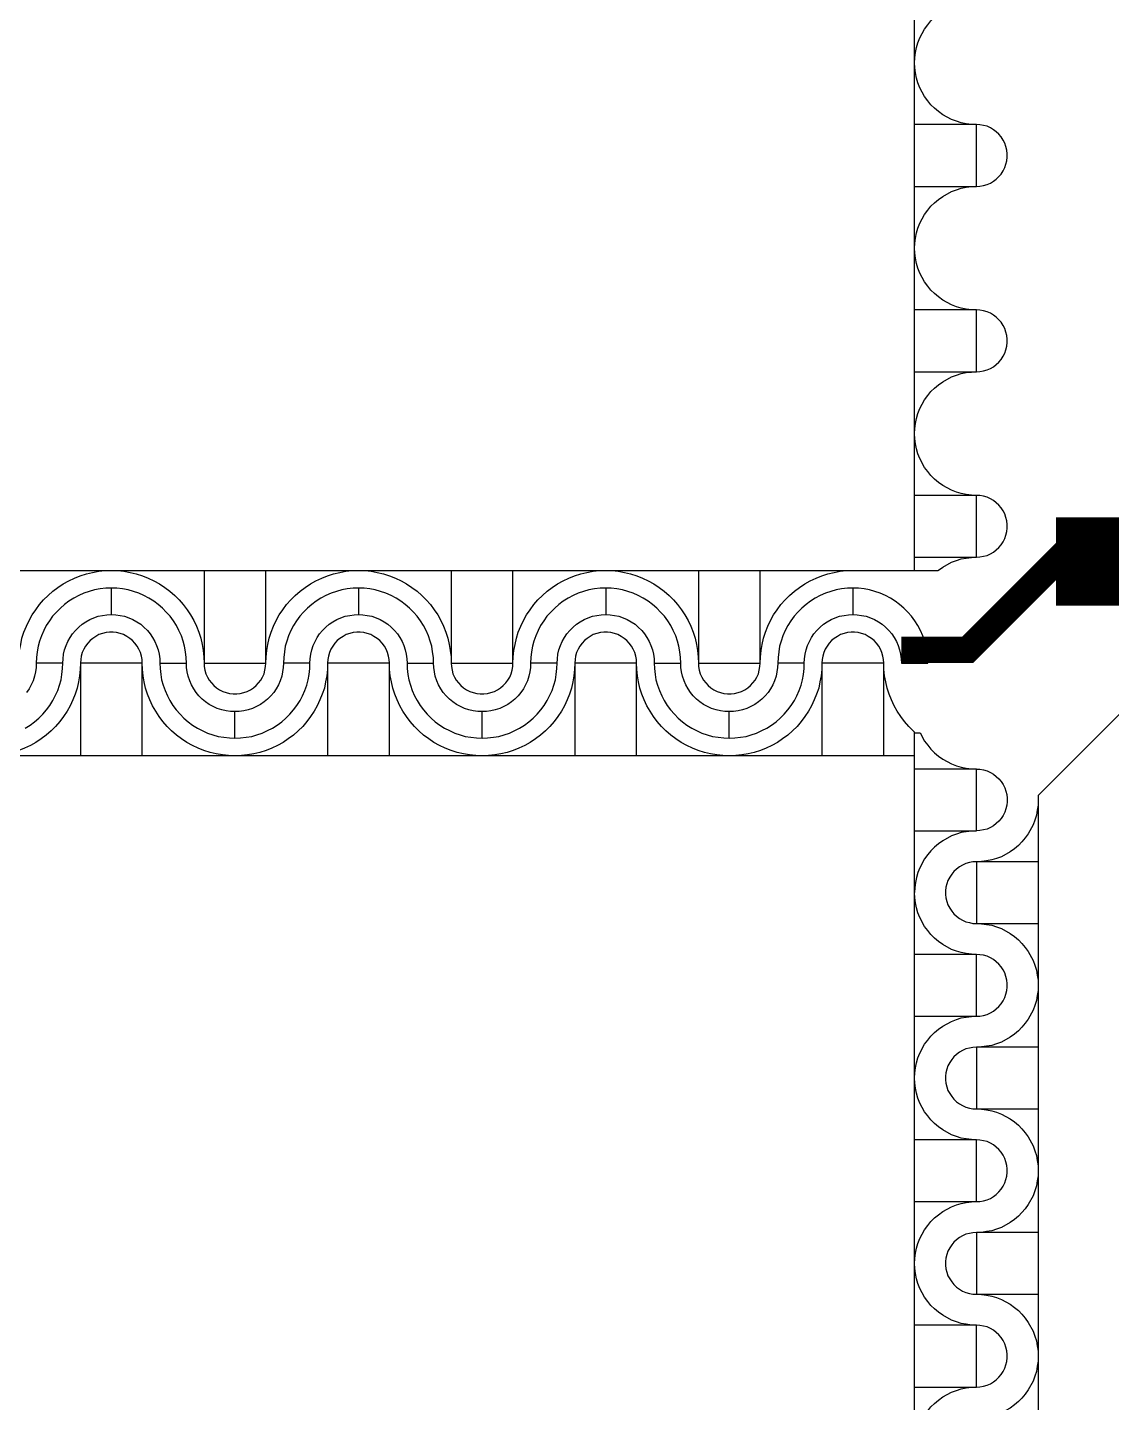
# Model space of a CAD drawing. Extents: x 190.8 to 267.1, y 124 to 174.8.
# Drawn here: x 232.36 to 233.588, y 145.243 to 146.801 of the extents above; entities that cross this region are included whole.
import ezdxf

# ---------------------------------------------------------------- set-up
doc = ezdxf.new("R2010")
doc.units = 0
doc.header["$MEASUREMENT"] = 0

msp = doc.modelspace()

# ---------------------------------------------------------------- linework, layer by layer
msp.add_line((231.2646, 146.1856), (233.3913, 146.1856))
for points, const_width in [([(233.5246, 146.1956), (233.7806, 146.1956), (233.8513, 146.3319), (233.8513, 146.9516), (235.4432, 148.5634), (253.7959, 148.5634), (255.4643, 145.6881), (258.7996, 145.6881), (259.4346, 146.3555), (259.4346, 146.8556)], 0.1), ([(233.5352, 146.2062), (233.4246, 146.0956), (233.3496, 146.0956)], 0.03)]:
    msp.add_lwpolyline(points, dxfattribs=dict(const_width=const_width))
for points in [[(233.3646, 146.1856), (233.3646, 148.2023)], [(233.3646, 146.7606), (233.3649, 146.7663), (233.3656, 146.7721), (233.3666, 146.7778), (233.3684, 146.7833), (233.3704, 146.7888), (233.3759, 146.7988), (233.3794, 146.8036), (233.3831, 146.8081), (233.3871, 146.8121), (233.3916, 146.8158), (233.3964, 146.8193), (233.4064, 146.8248), (233.4119, 146.8268), (233.4174, 146.8286), (233.4231, 146.8296), (233.4289, 146.8303), (233.4346, 146.8306)], [(233.4346, 146.6906), (233.4289, 146.6908), (233.4231, 146.6916), (233.4174, 146.6926), (233.4119, 146.6943), (233.4064, 146.6963), (233.3964, 146.7018), (233.3916, 146.7053), (233.3871, 146.7091), (233.3831, 146.7131), (233.3794, 146.7176), (233.3759, 146.7223), (233.3704, 146.7323), (233.3684, 146.7378), (233.3666, 146.7433), (233.3656, 146.7491), (233.3649, 146.7548), (233.3646, 146.7606)], [(233.3646, 146.6206), (233.4346, 146.6206), (233.4346, 146.6906), (233.3646, 146.6906)], [(233.4346, 146.6206), (233.4386, 146.6208), (233.4426, 146.6216), (233.4466, 146.6226), (233.4504, 146.6243), (233.4539, 146.6263), (233.4571, 146.6288), (233.4601, 146.6316), (233.4626, 146.6346), (233.4649, 146.6381), (233.4669, 146.6418), (233.4681, 146.6456), (233.4691, 146.6496), (233.4696, 146.6536), (233.4696, 146.6576), (233.4691, 146.6616), (233.4681, 146.6656), (233.4669, 146.6696), (233.4649, 146.6731), (233.4626, 146.6766), (233.4601, 146.6796), (233.4571, 146.6823), (233.4539, 146.6848), (233.4504, 146.6868), (233.4466, 146.6886), (233.4426, 146.6896), (233.4386, 146.6903), (233.4346, 146.6906)], [(233.3646, 146.5506), (233.3649, 146.5563), (233.3656, 146.5621), (233.3666, 146.5678), (233.3684, 146.5733), (233.3704, 146.5788), (233.3759, 146.5888), (233.3794, 146.5936), (233.3831, 146.5981), (233.3871, 146.6021), (233.3916, 146.6058), (233.3964, 146.6093), (233.4064, 146.6148), (233.4119, 146.6168), (233.4174, 146.6186), (233.4231, 146.6196), (233.4289, 146.6203), (233.4346, 146.6206)], [(233.4346, 146.4806), (233.4289, 146.4808), (233.4231, 146.4816), (233.4174, 146.4826), (233.4119, 146.4843), (233.4064, 146.4863), (233.3964, 146.4918), (233.3916, 146.4953), (233.3871, 146.4991), (233.3831, 146.5031), (233.3794, 146.5076), (233.3759, 146.5123), (233.3704, 146.5223), (233.3684, 146.5278), (233.3666, 146.5333), (233.3656, 146.5391), (233.3649, 146.5448), (233.3646, 146.5506)], [(233.3646, 146.4106), (233.4346, 146.4106), (233.4346, 146.4806), (233.3646, 146.4806)], [(233.4346, 146.4106), (233.4386, 146.4108), (233.4426, 146.4116), (233.4466, 146.4126), (233.4504, 146.4143), (233.4539, 146.4163), (233.4571, 146.4188), (233.4601, 146.4216), (233.4626, 146.4246), (233.4649, 146.4281), (233.4669, 146.4318), (233.4681, 146.4356), (233.4691, 146.4396), (233.4696, 146.4436), (233.4696, 146.4476), (233.4691, 146.4516), (233.4681, 146.4556), (233.4669, 146.4596), (233.4649, 146.4631), (233.4626, 146.4666), (233.4601, 146.4696), (233.4571, 146.4723), (233.4539, 146.4748), (233.4504, 146.4768), (233.4466, 146.4786), (233.4426, 146.4796), (233.4386, 146.4803), (233.4346, 146.4806)], [(233.3646, 146.3406), (233.3649, 146.3463), (233.3656, 146.3521), (233.3666, 146.3578), (233.3684, 146.3633), (233.3704, 146.3688), (233.3759, 146.3788), (233.3794, 146.3836), (233.3831, 146.3881), (233.3871, 146.3921), (233.3916, 146.3958), (233.3964, 146.3993), (233.4064, 146.4048), (233.4119, 146.4068), (233.4174, 146.4086), (233.4231, 146.4096), (233.4289, 146.4103), (233.4346, 146.4106)], [(233.4346, 146.2706), (233.4289, 146.2708), (233.4231, 146.2716), (233.4174, 146.2726), (233.4119, 146.2743), (233.4064, 146.2763), (233.3964, 146.2818), (233.3916, 146.2853), (233.3871, 146.2891), (233.3831, 146.2931), (233.3794, 146.2976), (233.3759, 146.3023), (233.3704, 146.3123), (233.3684, 146.3178), (233.3666, 146.3233), (233.3656, 146.3291), (233.3649, 146.3348), (233.3646, 146.3406)], [(233.3646, 146.2006), (233.4346, 146.2006), (233.4346, 146.2706), (233.3646, 146.2706)], [(233.4346, 146.2006), (233.4386, 146.2008), (233.4426, 146.2016), (233.4466, 146.2026), (233.4504, 146.2043), (233.4539, 146.2063), (233.4571, 146.2088), (233.4601, 146.2116), (233.4626, 146.2146), (233.4649, 146.2181), (233.4669, 146.2218), (233.4681, 146.2256), (233.4691, 146.2296), (233.4696, 146.2336), (233.4696, 146.2376), (233.4691, 146.2416), (233.4681, 146.2456), (233.4669, 146.2496), (233.4649, 146.2531), (233.4626, 146.2566), (233.4601, 146.2596), (233.4571, 146.2623), (233.4539, 146.2648), (233.4504, 146.2668), (233.4466, 146.2686), (233.4426, 146.2696), (233.4386, 146.2703), (233.4346, 146.2706)], [(233.3913, 146.1856), (233.3916, 146.1858), (233.3964, 146.1893), (233.4064, 146.1948), (233.4119, 146.1968), (233.4174, 146.1986), (233.4231, 146.1996), (233.4289, 146.2003), (233.4346, 146.2006)], [(232.3496, 146.0806), (232.3499, 146.0878), (232.3506, 146.0948), (232.3519, 146.1018), (232.3534, 146.1088), (232.3556, 146.1158), (232.3584, 146.1223), (232.3614, 146.1288), (232.3649, 146.1351), (232.3689, 146.1411), (232.3731, 146.1468), (232.3779, 146.1523), (232.3829, 146.1573), (232.3884, 146.1621), (232.3941, 146.1663), (232.4001, 146.1703), (232.4064, 146.1738), (232.4129, 146.1768), (232.4194, 146.1796), (232.4264, 146.1818), (232.4334, 146.1833), (232.4404, 146.1846), (232.4474, 146.1853), (232.4546, 146.1856)], [(232.4546, 146.1856), (232.4619, 146.1853), (232.4689, 146.1846), (232.4759, 146.1833), (232.4829, 146.1818), (232.4899, 146.1796), (232.4964, 146.1768), (232.5029, 146.1738), (232.5091, 146.1703), (232.5151, 146.1663), (232.5209, 146.1621), (232.5264, 146.1573), (232.5314, 146.1523), (232.5361, 146.1468), (232.5404, 146.1411), (232.5444, 146.1351), (232.5479, 146.1288), (232.5509, 146.1223), (232.5536, 146.1158), (232.5559, 146.1088), (232.5574, 146.1018), (232.5586, 146.0948), (232.5594, 146.0878), (232.5596, 146.0806)], [(232.5596, 146.1856), (232.5596, 146.0806), (232.6296, 146.0806), (232.6296, 146.1856)], [(232.6296, 146.0806), (232.6299, 146.0878), (232.6306, 146.0948), (232.6319, 146.1018), (232.6334, 146.1088), (232.6356, 146.1158), (232.6384, 146.1223), (232.6414, 146.1288), (232.6449, 146.1351), (232.6489, 146.1411), (232.6531, 146.1468), (232.6579, 146.1523), (232.6629, 146.1573), (232.6684, 146.1621), (232.6741, 146.1663), (232.6801, 146.1703), (232.6864, 146.1738), (232.6929, 146.1768), (232.6994, 146.1796), (232.7064, 146.1818), (232.7134, 146.1833), (232.7204, 146.1846), (232.7274, 146.1853), (232.7346, 146.1856)], [(232.7346, 146.1856), (232.7419, 146.1853), (232.7489, 146.1846), (232.7559, 146.1833), (232.7629, 146.1818), (232.7699, 146.1796), (232.7764, 146.1768), (232.7829, 146.1738), (232.7891, 146.1703), (232.7951, 146.1663), (232.8009, 146.1621), (232.8064, 146.1573), (232.8114, 146.1523), (232.8161, 146.1468), (232.8204, 146.1411), (232.8244, 146.1351), (232.8279, 146.1288), (232.8309, 146.1223), (232.8336, 146.1158), (232.8359, 146.1088), (232.8374, 146.1018), (232.8386, 146.0948), (232.8394, 146.0878), (232.8396, 146.0806)], [(232.8396, 146.1856), (232.8396, 146.0806), (232.9096, 146.0806), (232.9096, 146.1856)], [(232.9096, 146.0806), (232.9099, 146.0878), (232.9106, 146.0948), (232.9119, 146.1018), (232.9134, 146.1088), (232.9156, 146.1158), (232.9184, 146.1223), (232.9214, 146.1288), (232.9249, 146.1351), (232.9289, 146.1411), (232.9331, 146.1468), (232.9379, 146.1523), (232.9429, 146.1573), (232.9484, 146.1621), (232.9541, 146.1663), (232.9601, 146.1703), (232.9664, 146.1738), (232.9729, 146.1768), (232.9794, 146.1796), (232.9864, 146.1818), (232.9934, 146.1833), (233.0004, 146.1846), (233.0074, 146.1853), (233.0146, 146.1856)], [(233.0146, 146.1856), (233.0219, 146.1853), (233.0289, 146.1846), (233.0359, 146.1833), (233.0429, 146.1818), (233.0499, 146.1796), (233.0564, 146.1768), (233.0629, 146.1738), (233.0691, 146.1703), (233.0751, 146.1663), (233.0809, 146.1621), (233.0864, 146.1573), (233.0914, 146.1523), (233.0961, 146.1468), (233.1004, 146.1411), (233.1044, 146.1351), (233.1079, 146.1288), (233.1109, 146.1223), (233.1136, 146.1158), (233.1159, 146.1088), (233.1174, 146.1018), (233.1186, 146.0948), (233.1194, 146.0878), (233.1196, 146.0806)], [(233.1196, 146.1856), (233.1196, 146.0806), (233.1896, 146.0806), (233.1896, 146.1856)], [(233.1896, 146.0806), (233.1899, 146.0878), (233.1906, 146.0948), (233.1919, 146.1018), (233.1934, 146.1088), (233.1956, 146.1158), (233.1984, 146.1223), (233.2014, 146.1288), (233.2049, 146.1351), (233.2089, 146.1411), (233.2131, 146.1468), (233.2179, 146.1523), (233.2229, 146.1573), (233.2284, 146.1621), (233.2341, 146.1663), (233.2401, 146.1703), (233.2464, 146.1738), (233.2529, 146.1768), (233.2594, 146.1796), (233.2664, 146.1818), (233.2734, 146.1833), (233.2804, 146.1846), (233.2874, 146.1853), (233.2946, 146.1856)], [(232.4546, 146.1656), (232.4484, 146.1653), (232.4419, 146.1646), (232.4356, 146.1636), (232.4296, 146.1618), (232.4236, 146.1598), (232.4176, 146.1571), (232.4121, 146.1543), (232.4066, 146.1508), (232.4016, 146.1471), (232.3969, 146.1428), (232.3924, 146.1383), (232.3881, 146.1336), (232.3844, 146.1286), (232.3809, 146.1231), (232.3781, 146.1176), (232.3754, 146.1116), (232.3734, 146.1056), (232.3716, 146.0996), (232.3706, 146.0933), (232.3699, 146.0868), (232.3696, 146.0806)], [(232.7346, 146.1656), (232.7284, 146.1653), (232.7219, 146.1646), (232.7156, 146.1636), (232.7096, 146.1618), (232.7036, 146.1598), (232.6976, 146.1571), (232.6921, 146.1543), (232.6866, 146.1508), (232.6816, 146.1471), (232.6769, 146.1428), (232.6724, 146.1383), (232.6681, 146.1336), (232.6644, 146.1286), (232.6609, 146.1231), (232.6581, 146.1176), (232.6554, 146.1116), (232.6534, 146.1056), (232.6516, 146.0996), (232.6506, 146.0933), (232.6499, 146.0868), (232.6496, 146.0806)], [(233.0146, 146.1656), (233.0084, 146.1653), (233.0019, 146.1646), (232.9956, 146.1636), (232.9896, 146.1618), (232.9836, 146.1598), (232.9776, 146.1571), (232.9721, 146.1543), (232.9666, 146.1508), (232.9616, 146.1471), (232.9569, 146.1428), (232.9524, 146.1383), (232.9481, 146.1336), (232.9444, 146.1286), (232.9409, 146.1231), (232.9381, 146.1176), (232.9354, 146.1116), (232.9334, 146.1056), (232.9316, 146.0996), (232.9306, 146.0933), (232.9299, 146.0868), (232.9296, 146.0806)], [(233.2946, 146.1656), (233.2884, 146.1653), (233.2819, 146.1646), (233.2756, 146.1636), (233.2696, 146.1618), (233.2636, 146.1598), (233.2576, 146.1571), (233.2521, 146.1543), (233.2466, 146.1508), (233.2416, 146.1471), (233.2369, 146.1428), (233.2324, 146.1383), (233.2281, 146.1336), (233.2244, 146.1286), (233.2209, 146.1231), (233.2181, 146.1176), (233.2154, 146.1116), (233.2134, 146.1056), (233.2116, 146.0996), (233.2106, 146.0933), (233.2099, 146.0868), (233.2096, 146.0806)], [(232.3996, 146.0806), (232.3999, 146.0856), (232.4006, 146.0906), (232.4016, 146.0956), (232.4034, 146.1006), (232.4054, 146.1051), (232.4079, 146.1096), (232.4106, 146.1138), (232.4139, 146.1176), (232.4176, 146.1213), (232.4214, 146.1246), (232.4256, 146.1273), (232.4301, 146.1298), (232.4346, 146.1318), (232.4396, 146.1336), (232.4446, 146.1346), (232.4496, 146.1353), (232.4546, 146.1356)], [(232.6796, 146.0806), (232.6799, 146.0856), (232.6806, 146.0906), (232.6816, 146.0956), (232.6834, 146.1006), (232.6854, 146.1051), (232.6879, 146.1096), (232.6906, 146.1138), (232.6939, 146.1176), (232.6976, 146.1213), (232.7014, 146.1246), (232.7056, 146.1273), (232.7101, 146.1298), (232.7146, 146.1318), (232.7196, 146.1336), (232.7246, 146.1346), (232.7296, 146.1353), (232.7346, 146.1356)], [(232.9596, 146.0806), (232.9599, 146.0856), (232.9606, 146.0906), (232.9616, 146.0956), (232.9634, 146.1006), (232.9654, 146.1051), (232.9679, 146.1096), (232.9706, 146.1138), (232.9739, 146.1176), (232.9776, 146.1213), (232.9814, 146.1246), (232.9856, 146.1273), (232.9901, 146.1298), (232.9946, 146.1318), (232.9996, 146.1336), (233.0046, 146.1346), (233.0096, 146.1353), (233.0146, 146.1356)], [(233.2396, 146.0806), (233.2399, 146.0856), (233.2406, 146.0906), (233.2416, 146.0956), (233.2434, 146.1006), (233.2454, 146.1051), (233.2479, 146.1096), (233.2506, 146.1138), (233.2539, 146.1176), (233.2576, 146.1213), (233.2614, 146.1246), (233.2656, 146.1273), (233.2701, 146.1298), (233.2746, 146.1318), (233.2796, 146.1336), (233.2846, 146.1346), (233.2896, 146.1353), (233.2946, 146.1356)], [(232.4896, 146.0806), (232.4894, 146.0846), (232.4886, 146.0886), (232.4876, 146.0926), (232.4859, 146.0963), (232.4839, 146.0998), (232.4814, 146.1031), (232.4786, 146.1061), (232.4756, 146.1086), (232.4721, 146.1108), (232.4684, 146.1128), (232.4646, 146.1141), (232.4606, 146.1151), (232.4566, 146.1156), (232.4526, 146.1156), (232.4486, 146.1151), (232.4446, 146.1141), (232.4406, 146.1128), (232.4371, 146.1108), (232.4336, 146.1086), (232.4306, 146.1061), (232.4279, 146.1031), (232.4254, 146.0998), (232.4234, 146.0963), (232.4216, 146.0926), (232.4206, 146.0886), (232.4199, 146.0846), (232.4196, 146.0806)], [(232.7696, 146.0806), (232.7694, 146.0846), (232.7686, 146.0886), (232.7676, 146.0926), (232.7659, 146.0963), (232.7639, 146.0998), (232.7614, 146.1031), (232.7586, 146.1061), (232.7556, 146.1086), (232.7521, 146.1108), (232.7484, 146.1128), (232.7446, 146.1141), (232.7406, 146.1151), (232.7366, 146.1156), (232.7326, 146.1156), (232.7286, 146.1151), (232.7246, 146.1141), (232.7206, 146.1128), (232.7171, 146.1108), (232.7136, 146.1086), (232.7106, 146.1061), (232.7079, 146.1031), (232.7054, 146.0998), (232.7034, 146.0963), (232.7016, 146.0926), (232.7006, 146.0886), (232.6999, 146.0846), (232.6996, 146.0806)], [(233.0496, 146.0806), (233.0494, 146.0846), (233.0486, 146.0886), (233.0476, 146.0926), (233.0459, 146.0963), (233.0439, 146.0998), (233.0414, 146.1031), (233.0386, 146.1061), (233.0356, 146.1086), (233.0321, 146.1108), (233.0284, 146.1128), (233.0246, 146.1141), (233.0206, 146.1151), (233.0166, 146.1156), (233.0126, 146.1156), (233.0086, 146.1151), (233.0046, 146.1141), (233.0006, 146.1128), (232.9971, 146.1108), (232.9936, 146.1086), (232.9906, 146.1061), (232.9879, 146.1031), (232.9854, 146.0998), (232.9834, 146.0963), (232.9816, 146.0926), (232.9806, 146.0886), (232.9799, 146.0846), (232.9796, 146.0806)], [(233.3296, 146.0806), (233.3294, 146.0846), (233.3286, 146.0886), (233.3276, 146.0926), (233.3259, 146.0963), (233.3239, 146.0998), (233.3214, 146.1031), (233.3186, 146.1061), (233.3156, 146.1086), (233.3121, 146.1108), (233.3084, 146.1128), (233.3046, 146.1141), (233.3006, 146.1151), (233.2966, 146.1156), (233.2926, 146.1156), (233.2886, 146.1151), (233.2846, 146.1141), (233.2806, 146.1128), (233.2771, 146.1108), (233.2736, 146.1086), (233.2706, 146.1061), (233.2679, 146.1031), (233.2654, 146.0998), (233.2634, 146.0963), (233.2616, 146.0926), (233.2606, 146.0886), (233.2599, 146.0846), (233.2596, 146.0806)], [(232.4196, 146.0806), (232.4194, 146.0733), (232.4186, 146.0663), (232.4174, 146.0593), (232.4159, 146.0523), (232.4136, 146.0453), (232.4109, 146.0388), (232.4079, 146.0323), (232.4044, 146.0261), (232.4004, 146.0201), (232.3961, 146.0143), (232.3914, 146.0088), (232.3864, 146.0038), (232.3809, 145.9991), (232.3751, 145.9948), (232.3691, 145.9908), (232.3629, 145.9873), (232.3564, 145.9843), (232.3499, 145.9816), (232.3429, 145.9793), (232.3359, 145.9778), (232.3289, 145.9766), (232.3219, 145.9758), (232.3146, 145.9756)], [(232.3571, 146.0068), (232.3626, 146.0103), (232.3676, 146.0141), (232.3724, 146.0183), (232.3769, 146.0228), (232.3811, 146.0276), (232.3849, 146.0326), (232.3884, 146.0381), (232.3911, 146.0436), (232.3939, 146.0496), (232.3959, 146.0556), (232.3976, 146.0616), (232.3986, 146.0678), (232.3994, 146.0743), (232.3996, 146.0806), (232.3696, 146.0806), (232.3694, 146.0756), (232.3686, 146.0706), (232.3676, 146.0656), (232.3659, 146.0606), (232.3639, 146.0561), (232.3614, 146.0516), (232.3586, 146.0473)], [(232.4896, 145.9756), (232.4896, 146.0806), (232.4196, 146.0806), (232.4196, 145.9756)], [(232.5946, 145.9756), (232.5874, 145.9758), (232.5804, 145.9766), (232.5734, 145.9778), (232.5664, 145.9793), (232.5594, 145.9816), (232.5529, 145.9843), (232.5464, 145.9873), (232.5401, 145.9908), (232.5341, 145.9948), (232.5284, 145.9991), (232.5229, 146.0038), (232.5179, 146.0088), (232.5131, 146.0143), (232.5089, 146.0201), (232.5049, 146.0261), (232.5014, 146.0323), (232.4984, 146.0388), (232.4956, 146.0453), (232.4934, 146.0523), (232.4919, 146.0593), (232.4906, 146.0663), (232.4899, 146.0733), (232.4896, 146.0806)], [(232.5096, 146.0806), (232.5099, 146.0743), (232.5106, 146.0678), (232.5116, 146.0616), (232.5134, 146.0556), (232.5154, 146.0496), (232.5181, 146.0436), (232.5209, 146.0381), (232.5244, 146.0326), (232.5281, 146.0276), (232.5324, 146.0228), (232.5369, 146.0183), (232.5416, 146.0141), (232.5466, 146.0103), (232.5521, 146.0068), (232.5576, 146.0041), (232.5636, 146.0013), (232.5696, 145.9993), (232.5756, 145.9976), (232.5819, 145.9966), (232.5884, 145.9958), (232.5946, 145.9956), (232.5946, 146.0256), (232.5896, 146.0258), (232.5846, 146.0266), (232.5796, 146.0276), (232.5746, 146.0293), (232.5701, 146.0313), (232.5656, 146.0338), (232.5614, 146.0366), (232.5576, 146.0398), (232.5539, 146.0436), (232.5506, 146.0473), (232.5479, 146.0516), (232.5454, 146.0561), (232.5434, 146.0606), (232.5416, 146.0656), (232.5406, 146.0706), (232.5399, 146.0756), (232.5396, 146.0806)], [(232.5596, 146.0806), (232.5599, 146.0766), (232.5606, 146.0726), (232.5616, 146.0686), (232.5634, 146.0648), (232.5654, 146.0613), (232.5679, 146.0581), (232.5706, 146.0551), (232.5736, 146.0526), (232.5771, 146.0503), (232.5809, 146.0483), (232.5846, 146.0471), (232.5886, 146.0461), (232.5926, 146.0456), (232.5966, 146.0456), (232.6006, 146.0461), (232.6046, 146.0471), (232.6086, 146.0483), (232.6121, 146.0503), (232.6156, 146.0526), (232.6186, 146.0551), (232.6214, 146.0581), (232.6239, 146.0613), (232.6259, 146.0648), (232.6276, 146.0686), (232.6286, 146.0726), (232.6294, 146.0766), (232.6296, 146.0806)], [(232.5946, 145.9956), (232.6009, 145.9958), (232.6074, 145.9966), (232.6136, 145.9976), (232.6196, 145.9993), (232.6256, 146.0013), (232.6316, 146.0041), (232.6371, 146.0068), (232.6426, 146.0103), (232.6476, 146.0141), (232.6524, 146.0183), (232.6569, 146.0228), (232.6611, 146.0276), (232.6649, 146.0326), (232.6684, 146.0381), (232.6711, 146.0436), (232.6739, 146.0496), (232.6759, 146.0556), (232.6776, 146.0616), (232.6786, 146.0678), (232.6794, 146.0743), (232.6796, 146.0806), (232.6496, 146.0806), (232.6494, 146.0756), (232.6486, 146.0706), (232.6476, 146.0656), (232.6459, 146.0606), (232.6439, 146.0561), (232.6414, 146.0516), (232.6386, 146.0473), (232.6354, 146.0436), (232.6316, 146.0398), (232.6279, 146.0366), (232.6236, 146.0338), (232.6191, 146.0313), (232.6146, 146.0293), (232.6096, 146.0276), (232.6046, 146.0266), (232.5996, 146.0258), (232.5946, 146.0256)], [(232.6996, 146.0806), (232.6994, 146.0733), (232.6986, 146.0663), (232.6974, 146.0593), (232.6959, 146.0523), (232.6936, 146.0453), (232.6909, 146.0388), (232.6879, 146.0323), (232.6844, 146.0261), (232.6804, 146.0201), (232.6761, 146.0143), (232.6714, 146.0088), (232.6664, 146.0038), (232.6609, 145.9991), (232.6551, 145.9948), (232.6491, 145.9908), (232.6429, 145.9873), (232.6364, 145.9843), (232.6299, 145.9816), (232.6229, 145.9793), (232.6159, 145.9778), (232.6089, 145.9766), (232.6019, 145.9758), (232.5946, 145.9756)], [(232.7696, 145.9756), (232.7696, 146.0806), (232.6996, 146.0806), (232.6996, 145.9756)], [(232.8746, 145.9756), (232.8674, 145.9758), (232.8604, 145.9766), (232.8534, 145.9778), (232.8464, 145.9793), (232.8394, 145.9816), (232.8329, 145.9843), (232.8264, 145.9873), (232.8201, 145.9908), (232.8141, 145.9948), (232.8084, 145.9991), (232.8029, 146.0038), (232.7979, 146.0088), (232.7931, 146.0143), (232.7889, 146.0201), (232.7849, 146.0261), (232.7814, 146.0323), (232.7784, 146.0388), (232.7756, 146.0453), (232.7734, 146.0523), (232.7719, 146.0593), (232.7706, 146.0663), (232.7699, 146.0733), (232.7696, 146.0806)], [(232.7896, 146.0806), (232.7899, 146.0743), (232.7906, 146.0678), (232.7916, 146.0616), (232.7934, 146.0556), (232.7954, 146.0496), (232.7981, 146.0436), (232.8009, 146.0381), (232.8044, 146.0326), (232.8081, 146.0276), (232.8124, 146.0228), (232.8169, 146.0183), (232.8216, 146.0141), (232.8266, 146.0103), (232.8321, 146.0068), (232.8376, 146.0041), (232.8436, 146.0013), (232.8496, 145.9993), (232.8556, 145.9976), (232.8619, 145.9966), (232.8684, 145.9958), (232.8746, 145.9956), (232.8746, 146.0256), (232.8696, 146.0258), (232.8646, 146.0266), (232.8596, 146.0276), (232.8546, 146.0293), (232.8501, 146.0313), (232.8456, 146.0338), (232.8414, 146.0366), (232.8376, 146.0398), (232.8339, 146.0436), (232.8306, 146.0473), (232.8279, 146.0516), (232.8254, 146.0561), (232.8234, 146.0606), (232.8216, 146.0656), (232.8206, 146.0706), (232.8199, 146.0756), (232.8196, 146.0806)], [(232.8396, 146.0806), (232.8399, 146.0766), (232.8406, 146.0726), (232.8416, 146.0686), (232.8434, 146.0648), (232.8454, 146.0613), (232.8479, 146.0581), (232.8506, 146.0551), (232.8536, 146.0526), (232.8571, 146.0503), (232.8609, 146.0483), (232.8646, 146.0471), (232.8686, 146.0461), (232.8726, 146.0456), (232.8766, 146.0456), (232.8806, 146.0461), (232.8846, 146.0471), (232.8886, 146.0483), (232.8921, 146.0503), (232.8956, 146.0526), (232.8986, 146.0551), (232.9014, 146.0581), (232.9039, 146.0613), (232.9059, 146.0648), (232.9076, 146.0686), (232.9086, 146.0726), (232.9094, 146.0766), (232.9096, 146.0806)], [(232.8746, 145.9956), (232.8809, 145.9958), (232.8874, 145.9966), (232.8936, 145.9976), (232.8996, 145.9993), (232.9056, 146.0013), (232.9116, 146.0041), (232.9171, 146.0068), (232.9226, 146.0103), (232.9276, 146.0141), (232.9324, 146.0183), (232.9369, 146.0228), (232.9411, 146.0276), (232.9449, 146.0326), (232.9484, 146.0381), (232.9511, 146.0436), (232.9539, 146.0496), (232.9559, 146.0556), (232.9576, 146.0616), (232.9586, 146.0678), (232.9594, 146.0743), (232.9596, 146.0806), (232.9296, 146.0806), (232.9294, 146.0756), (232.9286, 146.0706), (232.9276, 146.0656), (232.9259, 146.0606), (232.9239, 146.0561), (232.9214, 146.0516), (232.9186, 146.0473), (232.9154, 146.0436), (232.9116, 146.0398), (232.9079, 146.0366), (232.9036, 146.0338), (232.8991, 146.0313), (232.8946, 146.0293), (232.8896, 146.0276), (232.8846, 146.0266), (232.8796, 146.0258), (232.8746, 146.0256)], [(232.9796, 146.0806), (232.9794, 146.0733), (232.9786, 146.0663), (232.9774, 146.0593), (232.9759, 146.0523), (232.9736, 146.0453), (232.9709, 146.0388), (232.9679, 146.0323), (232.9644, 146.0261), (232.9604, 146.0201), (232.9561, 146.0143), (232.9514, 146.0088), (232.9464, 146.0038), (232.9409, 145.9991), (232.9351, 145.9948), (232.9291, 145.9908), (232.9229, 145.9873), (232.9164, 145.9843), (232.9099, 145.9816), (232.9029, 145.9793), (232.8959, 145.9778), (232.8889, 145.9766), (232.8819, 145.9758), (232.8746, 145.9756)], [(233.0496, 145.9756), (233.0496, 146.0806), (232.9796, 146.0806), (232.9796, 145.9756)], [(233.1546, 145.9756), (233.1474, 145.9758), (233.1404, 145.9766), (233.1334, 145.9778), (233.1264, 145.9793), (233.1194, 145.9816), (233.1129, 145.9843), (233.1064, 145.9873), (233.1001, 145.9908), (233.0941, 145.9948), (233.0884, 145.9991), (233.0829, 146.0038), (233.0779, 146.0088), (233.0731, 146.0143), (233.0689, 146.0201), (233.0649, 146.0261), (233.0614, 146.0323), (233.0584, 146.0388), (233.0556, 146.0453), (233.0534, 146.0523), (233.0519, 146.0593), (233.0506, 146.0663), (233.0499, 146.0733), (233.0496, 146.0806)], [(233.0696, 146.0806), (233.0699, 146.0743), (233.0706, 146.0678), (233.0716, 146.0616), (233.0734, 146.0556), (233.0754, 146.0496), (233.0781, 146.0436), (233.0809, 146.0381), (233.0844, 146.0326), (233.0881, 146.0276), (233.0924, 146.0228), (233.0969, 146.0183), (233.1016, 146.0141), (233.1066, 146.0103), (233.1121, 146.0068), (233.1176, 146.0041), (233.1236, 146.0013), (233.1296, 145.9993), (233.1356, 145.9976), (233.1419, 145.9966), (233.1484, 145.9958), (233.1546, 145.9956), (233.1546, 146.0256), (233.1496, 146.0258), (233.1446, 146.0266), (233.1396, 146.0276), (233.1346, 146.0293), (233.1301, 146.0313), (233.1256, 146.0338), (233.1214, 146.0366), (233.1176, 146.0398), (233.1139, 146.0436), (233.1106, 146.0473), (233.1079, 146.0516), (233.1054, 146.0561), (233.1034, 146.0606), (233.1016, 146.0656), (233.1006, 146.0706), (233.0999, 146.0756), (233.0996, 146.0806)], [(233.1196, 146.0806), (233.1199, 146.0766), (233.1206, 146.0726), (233.1216, 146.0686), (233.1234, 146.0648), (233.1254, 146.0613), (233.1279, 146.0581), (233.1306, 146.0551), (233.1336, 146.0526), (233.1371, 146.0503), (233.1409, 146.0483), (233.1446, 146.0471), (233.1486, 146.0461), (233.1526, 146.0456), (233.1566, 146.0456), (233.1606, 146.0461), (233.1646, 146.0471), (233.1686, 146.0483), (233.1721, 146.0503), (233.1756, 146.0526), (233.1786, 146.0551), (233.1814, 146.0581), (233.1839, 146.0613), (233.1859, 146.0648), (233.1876, 146.0686), (233.1886, 146.0726), (233.1894, 146.0766), (233.1896, 146.0806)], [(233.1546, 145.9956), (233.1609, 145.9958), (233.1674, 145.9966), (233.1736, 145.9976), (233.1796, 145.9993), (233.1856, 146.0013), (233.1916, 146.0041), (233.1971, 146.0068), (233.2026, 146.0103), (233.2076, 146.0141), (233.2124, 146.0183), (233.2169, 146.0228), (233.2211, 146.0276), (233.2249, 146.0326), (233.2284, 146.0381), (233.2311, 146.0436), (233.2339, 146.0496), (233.2359, 146.0556), (233.2376, 146.0616), (233.2386, 146.0678), (233.2394, 146.0743), (233.2396, 146.0806), (233.2096, 146.0806), (233.2094, 146.0756), (233.2086, 146.0706), (233.2076, 146.0656), (233.2059, 146.0606), (233.2039, 146.0561), (233.2014, 146.0516), (233.1986, 146.0473), (233.1954, 146.0436), (233.1916, 146.0398), (233.1879, 146.0366), (233.1836, 146.0338), (233.1791, 146.0313), (233.1746, 146.0293), (233.1696, 146.0276), (233.1646, 146.0266), (233.1596, 146.0258), (233.1546, 146.0256)], [(233.2596, 146.0806), (233.2594, 146.0733), (233.2586, 146.0663), (233.2574, 146.0593), (233.2559, 146.0523), (233.2536, 146.0453), (233.2509, 146.0388), (233.2479, 146.0323), (233.2444, 146.0261), (233.2404, 146.0201), (233.2361, 146.0143), (233.2314, 146.0088), (233.2264, 146.0038), (233.2209, 145.9991), (233.2151, 145.9948), (233.2091, 145.9908), (233.2029, 145.9873), (233.1964, 145.9843), (233.1899, 145.9816), (233.1829, 145.9793), (233.1759, 145.9778), (233.1689, 145.9766), (233.1619, 145.9758), (233.1546, 145.9756)], [(233.3296, 145.9756), (233.3296, 146.0806), (233.2596, 146.0806), (233.2596, 145.9756)], [(233.3646, 146.0023), (233.3629, 146.0038), (233.3579, 146.0088), (233.3531, 146.0143), (233.3489, 146.0201), (233.3449, 146.0261), (233.3414, 146.0323), (233.3384, 146.0388), (233.3356, 146.0453), (233.3334, 146.0523), (233.3319, 146.0593), (233.3306, 146.0663), (233.3299, 146.0733), (233.3296, 146.0806)], [(235.6313, 146.0806), (233.6546, 146.0806), (233.5046, 145.9306), (233.5046, 144.0306), (233.6546, 143.8806), (235.6313, 143.8806)], [(233.3646, 143.9856), (233.3646, 146.0023)], [(233.3646, 146.0016), (233.3708, 146.0016), (233.3759, 145.9923), (233.3794, 145.9876), (233.3831, 145.9831), (233.3871, 145.9791), (233.3916, 145.9753), (233.3964, 145.9718), (233.4064, 145.9663), (233.4119, 145.9643), (233.4174, 145.9626), (233.4231, 145.9616), (233.4289, 145.9608), (233.4346, 145.9606)], [(233.3646, 145.9756), (231.2646, 145.9756)], [(233.3646, 145.8906), (233.4346, 145.8906), (233.4346, 145.9606), (233.3646, 145.9606)], [(233.4346, 145.9606), (233.4386, 145.9603), (233.4426, 145.9596), (233.4466, 145.9586), (233.4504, 145.9568), (233.4539, 145.9548), (233.4571, 145.9523), (233.4601, 145.9496), (233.4626, 145.9466), (233.4649, 145.9431), (233.4669, 145.9393), (233.4681, 145.9356), (233.4691, 145.9316), (233.4696, 145.9276), (233.4696, 145.9236), (233.4691, 145.9196), (233.4681, 145.9156), (233.4669, 145.9116), (233.4649, 145.9081), (233.4626, 145.9046), (233.4601, 145.9016), (233.4571, 145.8988), (233.4539, 145.8963), (233.4504, 145.8943), (233.4466, 145.8926), (233.4426, 145.8916), (233.4386, 145.8908), (233.4346, 145.8906)], [(233.5046, 145.9256), (233.5044, 145.9198), (233.5036, 145.9141), (233.5026, 145.9083), (233.5009, 145.9028), (233.4989, 145.8973), (233.4934, 145.8873), (233.4899, 145.8826), (233.4861, 145.8781), (233.4821, 145.8741), (233.4776, 145.8703), (233.4729, 145.8668), (233.4629, 145.8613), (233.4574, 145.8593), (233.4519, 145.8576), (233.4461, 145.8566), (233.4404, 145.8558), (233.4346, 145.8556)], [(233.4346, 145.8906), (233.4289, 145.8903), (233.4231, 145.8896), (233.4174, 145.8886), (233.4119, 145.8868), (233.4064, 145.8848), (233.3964, 145.8793), (233.3916, 145.8758), (233.3871, 145.8721), (233.3831, 145.8681), (233.3794, 145.8636), (233.3759, 145.8588), (233.3704, 145.8488), (233.3684, 145.8433), (233.3666, 145.8378), (233.3656, 145.8321), (233.3649, 145.8263), (233.3646, 145.8206)], [(233.4346, 145.8556), (233.4306, 145.8553), (233.4266, 145.8546), (233.4226, 145.8536), (233.4189, 145.8518), (233.4154, 145.8498), (233.4121, 145.8473), (233.4091, 145.8446), (233.4066, 145.8416), (233.4044, 145.8381), (233.4024, 145.8343), (233.4011, 145.8306), (233.4001, 145.8266), (233.3996, 145.8226), (233.3996, 145.8186), (233.4001, 145.8146), (233.4011, 145.8106), (233.4024, 145.8066), (233.4044, 145.8031), (233.4066, 145.7996), (233.4091, 145.7966), (233.4121, 145.7938), (233.4154, 145.7913), (233.4189, 145.7893), (233.4226, 145.7876), (233.4266, 145.7866), (233.4306, 145.7858), (233.4346, 145.7856)], [(233.5046, 145.8556), (233.4346, 145.8556), (233.4346, 145.7856), (233.5046, 145.7856)], [(233.4346, 145.7506), (233.4289, 145.7508), (233.4231, 145.7516), (233.4174, 145.7526), (233.4119, 145.7543), (233.4064, 145.7563), (233.3964, 145.7618), (233.3916, 145.7653), (233.3871, 145.7691), (233.3831, 145.7731), (233.3794, 145.7776), (233.3759, 145.7823), (233.3704, 145.7923), (233.3684, 145.7978), (233.3666, 145.8033), (233.3656, 145.8091), (233.3649, 145.8148), (233.3646, 145.8206)], [(233.4346, 145.7856), (233.4404, 145.7853), (233.4461, 145.7846), (233.4519, 145.7836), (233.4574, 145.7818), (233.4629, 145.7798), (233.4729, 145.7743), (233.4776, 145.7708), (233.4821, 145.7671), (233.4861, 145.7631), (233.4899, 145.7586), (233.4934, 145.7538), (233.4989, 145.7438), (233.5009, 145.7383), (233.5026, 145.7328), (233.5036, 145.7271), (233.5044, 145.7213), (233.5046, 145.7156)], [(233.3646, 145.6806), (233.4346, 145.6806), (233.4346, 145.7506), (233.3646, 145.7506)], [(233.4346, 145.6806), (233.4386, 145.6808), (233.4426, 145.6816), (233.4466, 145.6826), (233.4504, 145.6843), (233.4539, 145.6863), (233.4571, 145.6888), (233.4601, 145.6916), (233.4626, 145.6946), (233.4649, 145.6981), (233.4669, 145.7018), (233.4681, 145.7056), (233.4691, 145.7096), (233.4696, 145.7136), (233.4696, 145.7176), (233.4691, 145.7216), (233.4681, 145.7256), (233.4669, 145.7296), (233.4649, 145.7331), (233.4626, 145.7366), (233.4601, 145.7396), (233.4571, 145.7423), (233.4539, 145.7448), (233.4504, 145.7468), (233.4466, 145.7486), (233.4426, 145.7496), (233.4386, 145.7503), (233.4346, 145.7506)], [(233.5046, 145.7156), (233.5044, 145.7098), (233.5036, 145.7041), (233.5026, 145.6983), (233.5009, 145.6928), (233.4989, 145.6873), (233.4934, 145.6773), (233.4899, 145.6726), (233.4861, 145.6681), (233.4821, 145.6641), (233.4776, 145.6603), (233.4729, 145.6568), (233.4629, 145.6513), (233.4574, 145.6493), (233.4519, 145.6476), (233.4461, 145.6466), (233.4404, 145.6458), (233.4346, 145.6456)], [(233.3646, 145.6106), (233.3649, 145.6163), (233.3656, 145.6221), (233.3666, 145.6278), (233.3684, 145.6333), (233.3704, 145.6388), (233.3759, 145.6488), (233.3794, 145.6536), (233.3831, 145.6581), (233.3871, 145.6621), (233.3916, 145.6658), (233.3964, 145.6693), (233.4064, 145.6748), (233.4119, 145.6768), (233.4174, 145.6786), (233.4231, 145.6796), (233.4289, 145.6803), (233.4346, 145.6806)], [(233.4346, 145.6456), (233.4306, 145.6453), (233.4266, 145.6446), (233.4226, 145.6436), (233.4189, 145.6418), (233.4154, 145.6398), (233.4121, 145.6373), (233.4091, 145.6346), (233.4066, 145.6316), (233.4044, 145.6281), (233.4024, 145.6243), (233.4011, 145.6206), (233.4001, 145.6166), (233.3996, 145.6126), (233.3996, 145.6086), (233.4001, 145.6046), (233.4011, 145.6006), (233.4024, 145.5966), (233.4044, 145.5931), (233.4066, 145.5896), (233.4091, 145.5866), (233.4121, 145.5838), (233.4154, 145.5813), (233.4189, 145.5793), (233.4226, 145.5776), (233.4266, 145.5766), (233.4306, 145.5758), (233.4346, 145.5756)], [(233.5046, 145.6456), (233.4346, 145.6456), (233.4346, 145.5756), (233.5046, 145.5756)], [(233.4346, 145.5406), (233.4289, 145.5408), (233.4231, 145.5416), (233.4174, 145.5426), (233.4119, 145.5443), (233.4064, 145.5463), (233.3964, 145.5518), (233.3916, 145.5553), (233.3871, 145.5591), (233.3831, 145.5631), (233.3794, 145.5676), (233.3759, 145.5723), (233.3704, 145.5823), (233.3684, 145.5878), (233.3666, 145.5933), (233.3656, 145.5991), (233.3649, 145.6048), (233.3646, 145.6106)], [(233.4346, 145.5756), (233.4404, 145.5753), (233.4461, 145.5746), (233.4519, 145.5736), (233.4574, 145.5718), (233.4629, 145.5698), (233.4729, 145.5643), (233.4776, 145.5608), (233.4821, 145.5571), (233.4861, 145.5531), (233.4899, 145.5486), (233.4934, 145.5438), (233.4989, 145.5338), (233.5009, 145.5283), (233.5026, 145.5228), (233.5036, 145.5171), (233.5044, 145.5113), (233.5046, 145.5056)], [(233.3646, 145.4706), (233.4346, 145.4706), (233.4346, 145.5406), (233.3646, 145.5406)], [(233.4346, 145.4706), (233.4386, 145.4708), (233.4426, 145.4716), (233.4466, 145.4726), (233.4504, 145.4743), (233.4539, 145.4763), (233.4571, 145.4788), (233.4601, 145.4816), (233.4626, 145.4846), (233.4649, 145.4881), (233.4669, 145.4918), (233.4681, 145.4956), (233.4691, 145.4996), (233.4696, 145.5036), (233.4696, 145.5076), (233.4691, 145.5116), (233.4681, 145.5156), (233.4669, 145.5196), (233.4649, 145.5231), (233.4626, 145.5266), (233.4601, 145.5296), (233.4571, 145.5323), (233.4539, 145.5348), (233.4504, 145.5368), (233.4466, 145.5386), (233.4426, 145.5396), (233.4386, 145.5403), (233.4346, 145.5406)], [(233.5046, 145.5056), (233.5044, 145.4998), (233.5036, 145.4941), (233.5026, 145.4883), (233.5009, 145.4828), (233.4989, 145.4773), (233.4934, 145.4673), (233.4899, 145.4626), (233.4861, 145.4581), (233.4821, 145.4541), (233.4776, 145.4503), (233.4729, 145.4468), (233.4629, 145.4413), (233.4574, 145.4393), (233.4519, 145.4376), (233.4461, 145.4366), (233.4404, 145.4358), (233.4346, 145.4356)], [(233.3646, 145.4006), (233.3649, 145.4063), (233.3656, 145.4121), (233.3666, 145.4178), (233.3684, 145.4233), (233.3704, 145.4288), (233.3759, 145.4388), (233.3794, 145.4436), (233.3831, 145.4481), (233.3871, 145.4521), (233.3916, 145.4558), (233.3964, 145.4593), (233.4064, 145.4648), (233.4119, 145.4668), (233.4174, 145.4686), (233.4231, 145.4696), (233.4289, 145.4703), (233.4346, 145.4706)], [(233.4346, 145.4356), (233.4306, 145.4353), (233.4266, 145.4346), (233.4226, 145.4336), (233.4189, 145.4318), (233.4154, 145.4298), (233.4121, 145.4273), (233.4091, 145.4246), (233.4066, 145.4216), (233.4044, 145.4181), (233.4024, 145.4143), (233.4011, 145.4106), (233.4001, 145.4066), (233.3996, 145.4026), (233.3996, 145.3986), (233.4001, 145.3946), (233.4011, 145.3906), (233.4024, 145.3866), (233.4044, 145.3831), (233.4066, 145.3796), (233.4091, 145.3766), (233.4121, 145.3738), (233.4154, 145.3713), (233.4189, 145.3693), (233.4226, 145.3676), (233.4266, 145.3666), (233.4306, 145.3658), (233.4346, 145.3656)], [(233.5046, 145.4356), (233.4346, 145.4356), (233.4346, 145.3656), (233.5046, 145.3656)], [(233.4346, 145.3306), (233.4289, 145.3308), (233.4231, 145.3316), (233.4174, 145.3326), (233.4119, 145.3343), (233.4064, 145.3363), (233.3964, 145.3418), (233.3916, 145.3453), (233.3871, 145.3491), (233.3831, 145.3531), (233.3794, 145.3576), (233.3759, 145.3623), (233.3704, 145.3723), (233.3684, 145.3778), (233.3666, 145.3833), (233.3656, 145.3891), (233.3649, 145.3948), (233.3646, 145.4006)], [(233.4346, 145.3656), (233.4404, 145.3653), (233.4461, 145.3646), (233.4519, 145.3636), (233.4574, 145.3618), (233.4629, 145.3598), (233.4729, 145.3543), (233.4776, 145.3508), (233.4821, 145.3471), (233.4861, 145.3431), (233.4899, 145.3386), (233.4934, 145.3338), (233.4989, 145.3238), (233.5009, 145.3183), (233.5026, 145.3128), (233.5036, 145.3071), (233.5044, 145.3013), (233.5046, 145.2956)], [(233.3646, 145.2606), (233.4346, 145.2606), (233.4346, 145.3306), (233.3646, 145.3306)], [(233.4346, 145.2606), (233.4386, 145.2608), (233.4426, 145.2616), (233.4466, 145.2626), (233.4504, 145.2643), (233.4539, 145.2663), (233.4571, 145.2688), (233.4601, 145.2716), (233.4626, 145.2746), (233.4649, 145.2781), (233.4669, 145.2818), (233.4681, 145.2856), (233.4691, 145.2896), (233.4696, 145.2936), (233.4696, 145.2976), (233.4691, 145.3016), (233.4681, 145.3056), (233.4669, 145.3096), (233.4649, 145.3131), (233.4626, 145.3166), (233.4601, 145.3196), (233.4571, 145.3223), (233.4539, 145.3248), (233.4504, 145.3268), (233.4466, 145.3286), (233.4426, 145.3296), (233.4386, 145.3303), (233.4346, 145.3306)], [(233.5046, 145.2956), (233.5044, 145.2898), (233.5036, 145.2841), (233.5026, 145.2783), (233.5009, 145.2728), (233.4989, 145.2673), (233.4934, 145.2573), (233.4899, 145.2526), (233.4861, 145.2481), (233.4821, 145.2441), (233.4776, 145.2403), (233.4729, 145.2368), (233.4629, 145.2313), (233.4574, 145.2293), (233.4519, 145.2276), (233.4461, 145.2266), (233.4404, 145.2258), (233.4346, 145.2256)], [(233.3646, 145.1906), (233.3649, 145.1963), (233.3656, 145.2021), (233.3666, 145.2078), (233.3684, 145.2133), (233.3704, 145.2188), (233.3759, 145.2288), (233.3794, 145.2336), (233.3831, 145.2381), (233.3871, 145.2421), (233.3916, 145.2458), (233.3964, 145.2493), (233.4064, 145.2548), (233.4119, 145.2568), (233.4174, 145.2586), (233.4231, 145.2596), (233.4289, 145.2603), (233.4346, 145.2606)]]:
    msp.add_lwpolyline(points)
for points in [[(232.5396, 146.0806), (232.5394, 146.0868), (232.5386, 146.0933), (232.5376, 146.0996), (232.5359, 146.1056), (232.5339, 146.1116), (232.5311, 146.1176), (232.5284, 146.1231), (232.5249, 146.1286), (232.5211, 146.1336), (232.5169, 146.1383), (232.5124, 146.1428), (232.5076, 146.1471), (232.5026, 146.1508), (232.4971, 146.1543), (232.4916, 146.1571), (232.4856, 146.1598), (232.4796, 146.1618), (232.4736, 146.1636), (232.4674, 146.1646), (232.4609, 146.1653), (232.4546, 146.1656), (232.4546, 146.1356), (232.4596, 146.1353), (232.4646, 146.1346), (232.4696, 146.1336), (232.4746, 146.1318), (232.4791, 146.1298), (232.4836, 146.1273), (232.4879, 146.1246), (232.4916, 146.1213), (232.4954, 146.1176), (232.4986, 146.1138), (232.5014, 146.1096), (232.5039, 146.1051), (232.5059, 146.1006), (232.5076, 146.0956), (232.5086, 146.0906), (232.5094, 146.0856), (232.5096, 146.0806)], [(232.8196, 146.0806), (232.8194, 146.0868), (232.8186, 146.0933), (232.8176, 146.0996), (232.8159, 146.1056), (232.8139, 146.1116), (232.8111, 146.1176), (232.8084, 146.1231), (232.8049, 146.1286), (232.8011, 146.1336), (232.7969, 146.1383), (232.7924, 146.1428), (232.7876, 146.1471), (232.7826, 146.1508), (232.7771, 146.1543), (232.7716, 146.1571), (232.7656, 146.1598), (232.7596, 146.1618), (232.7536, 146.1636), (232.7474, 146.1646), (232.7409, 146.1653), (232.7346, 146.1656), (232.7346, 146.1356), (232.7396, 146.1353), (232.7446, 146.1346), (232.7496, 146.1336), (232.7546, 146.1318), (232.7591, 146.1298), (232.7636, 146.1273), (232.7679, 146.1246), (232.7716, 146.1213), (232.7754, 146.1176), (232.7786, 146.1138), (232.7814, 146.1096), (232.7839, 146.1051), (232.7859, 146.1006), (232.7876, 146.0956), (232.7886, 146.0906), (232.7894, 146.0856), (232.7896, 146.0806)], [(233.0996, 146.0806), (233.0994, 146.0868), (233.0986, 146.0933), (233.0976, 146.0996), (233.0959, 146.1056), (233.0939, 146.1116), (233.0911, 146.1176), (233.0884, 146.1231), (233.0849, 146.1286), (233.0811, 146.1336), (233.0769, 146.1383), (233.0724, 146.1428), (233.0676, 146.1471), (233.0626, 146.1508), (233.0571, 146.1543), (233.0516, 146.1571), (233.0456, 146.1598), (233.0396, 146.1618), (233.0336, 146.1636), (233.0274, 146.1646), (233.0209, 146.1653), (233.0146, 146.1656), (233.0146, 146.1356), (233.0196, 146.1353), (233.0246, 146.1346), (233.0296, 146.1336), (233.0346, 146.1318), (233.0391, 146.1298), (233.0436, 146.1273), (233.0479, 146.1246), (233.0516, 146.1213), (233.0554, 146.1176), (233.0586, 146.1138), (233.0614, 146.1096), (233.0639, 146.1051), (233.0659, 146.1006), (233.0676, 146.0956), (233.0686, 146.0906), (233.0694, 146.0856), (233.0696, 146.0806)], [(233.3796, 146.0806), (233.3794, 146.0868), (233.3786, 146.0933), (233.3776, 146.0996), (233.3759, 146.1056), (233.3739, 146.1116), (233.3711, 146.1176), (233.3684, 146.1231), (233.3649, 146.1286), (233.3611, 146.1336), (233.3569, 146.1383), (233.3524, 146.1428), (233.3476, 146.1471), (233.3426, 146.1508), (233.3371, 146.1543), (233.3316, 146.1571), (233.3256, 146.1598), (233.3196, 146.1618), (233.3136, 146.1636), (233.3074, 146.1646), (233.3009, 146.1653), (233.2946, 146.1656), (233.2946, 146.1356), (233.2996, 146.1353), (233.3046, 146.1346), (233.3096, 146.1336), (233.3146, 146.1318), (233.3191, 146.1298), (233.3236, 146.1273), (233.3279, 146.1246), (233.3316, 146.1213), (233.3354, 146.1176), (233.3386, 146.1138), (233.3414, 146.1096), (233.3439, 146.1051), (233.3459, 146.1006), (233.3476, 146.0956), (233.3486, 146.0906), (233.3494, 146.0856), (233.3496, 146.0806)]]:
    msp.add_lwpolyline(points, close=True)

doc.saveas('drawing.dxf')
